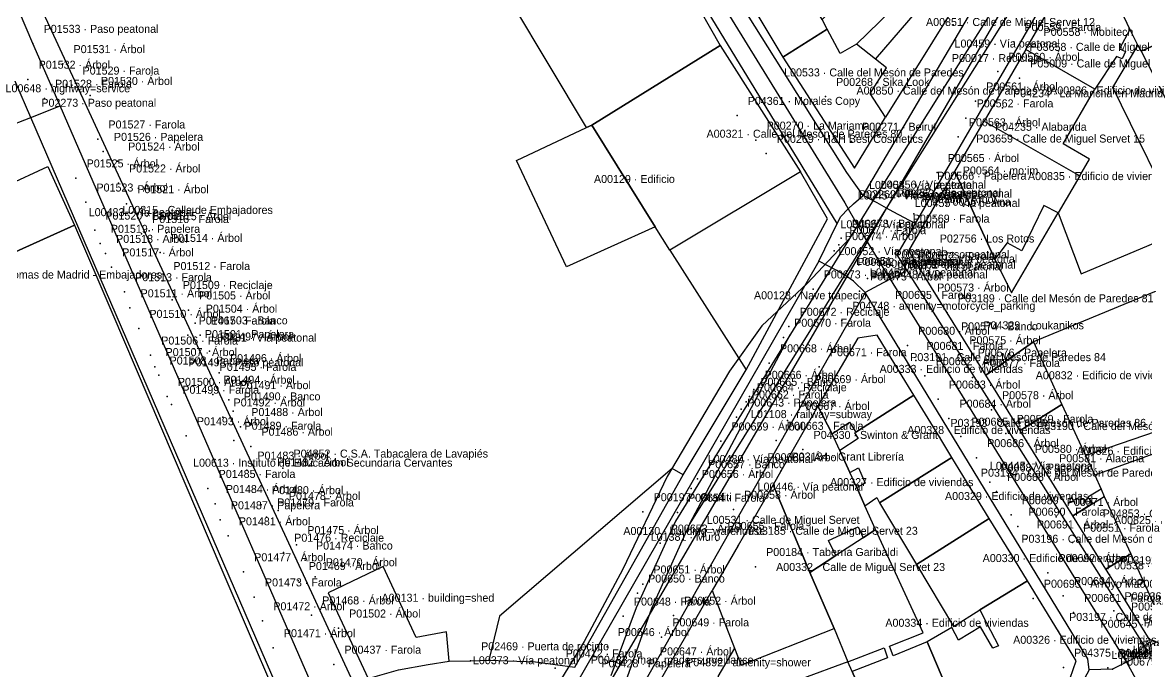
# Model space of a CAD drawing. Header units: metres. Extents: x 436207 to 441321, y 4465685 to 4475088.
# Drawn here: x 440306.6 to 440517.3, y 4473009.9 to 4473131.6 of the extents above; entities that cross this region are included whole.
import ezdxf

# ---------------------------------------------------------------- set-up
doc = ezdxf.new("R2010")
doc.units = ezdxf.units.M
for name, color, linetype, true_color in [('G_A_EDI', 7, 'CONTINUOUS', 0xa4a4a4), ('G_A_EQU', 7, 'CONTINUOUS', 0x8e5aa4), ('G_L_BAR', 7, 'CONTINUOUS', 0x333333), ('G_L_EQU', 7, 'CONTINUOUS', 0x8e5aa4), ('G_L_INF', 7, 'CONTINUOUS', 0x777777), ('G_L_TRA', 7, 'CONTINUOUS', 0x376b91), ('G_L_VIA', 7, 'CONTINUOUS', 0x555555), ('G_P_ACC', 7, 'CONTINUOUS', 0xe68241), ('G_P_BAR', 7, 'CONTINUOUS', 0x333333), ('G_P_COM', 7, 'CONTINUOUS', 0xce3b37), ('G_P_EQU', 7, 'CONTINUOUS', 0x8e5aa4), ('G_P_MOB', 7, 'CONTINUOUS', 0x268c9e), ('G_P_PAT', 7, 'CONTINUOUS', 0xa63603), ('G_P_UMB', 7, 'CONTINUOUS', 0x9e6a39), ('G_P_VER', 7, 'CONTINUOUS', 0x4d745d), ('T_A_EDI', 7, 'CONTINUOUS', 0xa4a4a4), ('T_A_EQU', 7, 'CONTINUOUS', 0x8e5aa4), ('T_L_BAR', 7, 'CONTINUOUS', 0x333333), ('T_L_EQU', 7, 'CONTINUOUS', 0x8e5aa4), ('T_L_INF', 7, 'CONTINUOUS', 0x777777), ('T_L_TRA', 7, 'CONTINUOUS', 0x376b91), ('T_L_VIA', 7, 'CONTINUOUS', 0x555555), ('T_P_ACC', 7, 'CONTINUOUS', 0xe68241), ('T_P_BAR', 7, 'CONTINUOUS', 0x333333), ('T_P_COM', 7, 'CONTINUOUS', 0xce3b37), ('T_P_EQU', 7, 'CONTINUOUS', 0x8e5aa4), ('T_P_INF', 7, 'CONTINUOUS', 0x777777), ('T_P_MOB', 7, 'CONTINUOUS', 0x268c9e), ('T_P_PAT', 7, 'CONTINUOUS', 0xa63603), ('T_P_UMB', 7, 'CONTINUOUS', 0x9e6a39), ('T_P_VER', 7, 'CONTINUOUS', 0x4d745d)]:
    doc.layers.add(name, color=color, linetype=linetype, true_color=true_color)

msp = doc.modelspace()

# ---------------------------------------------------------------- linework, layer by layer
at = {"layer": 'G_A_EDI'}
for points in [[(440439.02, 4473141.88), (440449.09, 4473125.12), (440457.44, 4473130.36), (440456.51, 4473132.13), (440452.94, 4473138.12), (440457.97, 4473140.58), (440456.54, 4473142.27), (440455.89, 4473143.46), (440450.92, 4473141.09), (440446.72, 4473149.45)], [(440542.19, 4473137.38), (440538.83, 4473144.91), (440536.45, 4473150.12), (440530.49, 4473147.31), (440531.91, 4473144.59), (440528.1, 4473142.93), (440526.05, 4473145.31), (440517.65, 4473141.65), (440519.12, 4473138.46), (440516.89, 4473137.5), (440515.42, 4473140.69), (440510.29, 4473138.51), (440514.16, 4473130.26), (440515.67, 4473127.28), (440516.26, 4473126.21), (440520.7, 4473128.21), (440518.99, 4473131.99), (440520.95, 4473132.91), (440522.83, 4473129.14), (440531.71, 4473132.92), (440530.6, 4473135.55), (440534.35, 4473137.21), (440535.58, 4473134.57)], [(440494.65, 4473126.51), (440499.6, 4473135.02), (440506.38, 4473146.68), (440510.29, 4473138.51), (440514.16, 4473130.26), (440512.23, 4473126.64), (440513.33, 4473126.19), (440512.74, 4473124.8), (440511.64, 4473125.21), (440507.59, 4473119.12)], [(440456.51, 4473132.13), (440469.92, 4473145.24), (440481.43, 4473134.78), (440468.34, 4473113.85), (440465.46, 4473118.3), (440468.52, 4473123.13), (440466.5, 4473124.71), (440474.28, 4473133.76), (440471.63, 4473136.04), (440462.9, 4473127.52), (440459.87, 4473125.78), (440457.44, 4473130.36)], [(440547.52, 4473125.62), (440544.14, 4473133.16), (440542.19, 4473137.38), (440535.58, 4473134.57), (440536.25, 4473132.99), (440532.52, 4473131.3), (440531.71, 4473132.92), (440522.83, 4473129.14), (440524.22, 4473126.2), (440522.06, 4473125.23), (440520.7, 4473128.21), (440516.26, 4473126.21), (440521.91, 4473115.27), (440526.17, 4473116.96), (440524.58, 4473120.28), (440526.48, 4473121.24), (440528.1, 4473117.74), (440537.02, 4473121.46), (440536.09, 4473123.84), (440539.59, 4473125.15), (440540.6, 4473122.89)], [(440449.09, 4473125.12), (440462.57, 4473104.27), (440468.34, 4473113.85), (440465.46, 4473118.3), (440468.52, 4473123.13), (440466.5, 4473124.71), (440462.9, 4473127.52), (440459.87, 4473125.78), (440457.44, 4473130.36)], [(440437.38, 4473127.28), (440452.41, 4473103.62), (440427.94, 4473088.93), (440425.17, 4473093.28), (440413.27, 4473112.37)], [(440487.15, 4473065.47), (440479.92, 4473077.14), (440472.7, 4473088.8), (440481.34, 4473103.64), (440488.86, 4473087.25), (440491.96, 4473080.9), (440500.75, 4473095.93), (440505.02, 4473084.47), (440524.15, 4473092.51), (440511, 4473119.42), (440515.67, 4473127.28), (440516.26, 4473126.21), (440521.91, 4473115.27), (440527.6, 4473103.63), (440529.35, 4473100.04), (440530.78, 4473097.11), (440534.68, 4473087.69), (440496.11, 4473071.74)], [(440507.59, 4473119.12), (440494.65, 4473126.51), (440493.35, 4473124.28), (440486.86, 4473113.13), (440504.76, 4473102.84), (440506.61, 4473106), (440501.66, 4473108.83)], [(440481.34, 4473103.64), (440483.34, 4473107.09), (440486.86, 4473113.13), (440504.76, 4473102.84), (440500.75, 4473095.93), (440498.01, 4473097.26), (440493.9, 4473088.82), (440491.16, 4473090.27), (440488.86, 4473087.25)], [(440425.17, 4473093.28), (440408.53, 4473085.81), (440399.2, 4473105.75), (440412.27, 4473111.94), (440413.27, 4473112.37)], [(440427.94, 4473088.93), (440442.26, 4473066.48), (440457.5, 4473094.77), (440452.41, 4473103.62)], [(440505.87, 4473050.39), (440545.75, 4473064.13), (440545.22, 4473065.41), (440544.62, 4473066.77), (440542.78, 4473070.94), (440538.86, 4473079.06), (440534.68, 4473087.69), (440496.11, 4473071.74), (440501.42, 4473059.97)], [(440473.68, 4473061.72), (440470.99, 4473066.11), (440466.8, 4473072.96), (440463.14, 4473072.39), (440455.66, 4473059.66), (440458.34, 4473054.47), (440461.63, 4473056.67), (440462.77, 4473054.8)], [(440493.59, 4473055.09), (440487.15, 4473065.47), (440496.11, 4473071.74), (440501.42, 4473059.97)], [(440480.8, 4473050.06), (440478.53, 4473053.79), (440473.68, 4473061.72), (440462.77, 4473054.8), (440462.55, 4473054.69), (440463.22, 4473053.59), (440459.81, 4473051.34), (440461.69, 4473047.25), (440463.29, 4473048.08), (440464.53, 4473045.26), (440462.96, 4473044.4), (440464.5, 4473040.97), (440466.71, 4473042.55), (440467.24, 4473041.52)], [(440503.48, 4473039.1), (440494.76, 4473053.19), (440493.59, 4473055.09), (440501.42, 4473059.97), (440505.87, 4473050.39), (440507.57, 4473046.71), (440508.77, 4473044.13), (440506.3, 4473042.58), (440507.15, 4473041.4)], [(440522.15, 4473014.83), (440546.75, 4473023.75), (440562.14, 4473028.7), (440554.44, 4473045.69), (440552.52, 4473049.79), (440548.91, 4473057.5), (440547.23, 4473060.77), (440547.15, 4473061.02), (440507.57, 4473046.71), (440508.77, 4473044.13), (440509.37, 4473042.72), (440514.34, 4473032.01)], [(440466.47, 4473036.54), (440464.5, 4473040.97), (440462.96, 4473044.4), (440461.69, 4473047.25), (440459.81, 4473051.34), (440458.34, 4473054.47), (440455.66, 4473059.66), (440448.75, 4473047.48), (440447.29, 4473044.91), (440454.14, 4473028.46), (440459.04, 4473031.66), (440457.64, 4473034.47), (440463.2, 4473037.06), (440464.16, 4473035.01)], [(440467.24, 4473041.52), (440474.18, 4473029.97), (440487.8, 4473038.63), (440484.24, 4473044.45), (440480.8, 4473050.06)], [(440430.43, 4473046.78), (440428.35, 4473048.01), (440396.02, 4473020.27), (440394, 4473012.03), (440402.73, 4473011.71), (440410.1, 4473010.73)], [(440447.29, 4473044.91), (440440.74, 4473033.56), (440435.84, 4473025.09), (440440.03, 4473014.33), (440441.31, 4473011.13), (440458.75, 4473017.97), (440454.14, 4473028.46)], [(440509.69, 4473029.12), (440503.48, 4473039.1), (440509.37, 4473042.72), (440514.34, 4473032.01)], [(440454.14, 4473028.46), (440458.75, 4473017.97), (440461.31, 4473011.77), (440468.11, 4473014.36), (440468.74, 4473012.47), (440462.11, 4473009.95), (440468.26, 4472995.8), (440474.99, 4472998.31), (440482.28, 4473001.03), (440476.18, 4473015.46), (440469.78, 4473012.87), (440469.11, 4473014.7), (440475.39, 4473017.16), (440466.47, 4473036.54), (440464.16, 4473035.01), (440459.04, 4473031.66)], [(440474.18, 4473029.97), (440481.13, 4473018.39), (440486.03, 4473021.47), (440494.97, 4473026.91), (440491.83, 4473032.06), (440487.8, 4473038.63)], [(440522.15, 4473014.83), (440521.37, 4473014.58), (440517.87, 4473015.91), (440510.35, 4473028.04), (440509.69, 4473029.12), (440514.34, 4473032.01)], [(440386.56, 4473011.89), (440386.04, 4473017.34), (440380.39, 4473016.28), (440374.16, 4473029.62), (440363.88, 4473024.68), (440371.38, 4473008.63), (440377.04, 4473010.27), (440382.61, 4473011.27)], [(440482.28, 4473001.03), (440502.98, 4473008.69), (440504.13, 4473011.94), (440500.78, 4473017.41), (440494.97, 4473026.91), (440486.03, 4473021.47), (440487.31, 4473019.02), (440489.57, 4473014.76), (440488.48, 4473014.3), (440486.14, 4473018.3), (440482.04, 4473015.81), (440480.8, 4473018.16), (440476.18, 4473015.46)], [(440461.31, 4473011.77), (440443.66, 4473005.21), (440444.79, 4473002.37), (440449.79, 4472988.93), (440459.22, 4472992.44), (440468.26, 4472995.8), (440462.11, 4473009.95)]]:
    msp.add_lwpolyline(points, close=True, dxfattribs=at)
at = {"layer": 'G_A_EQU'}
for points in [[(440406.36, 4473180.02), (440425.96, 4473147.34), (440437.38, 4473127.28), (440413.27, 4473112.37), (440412.27, 4473111.94), (440391.52, 4473146.71), (440380.9, 4473165.69)], [(440239.32, 4473058.86), (440234.64, 4473069.56), (440303.49, 4473101), (440311.32, 4473104.58), (440316.31, 4473093.63)], [(440449.79, 4472988.93), (440447.87, 4472988.15), (440446.35, 4472987.52), (440444.07, 4472990.95), (440438.76, 4472996.46), (440432.03, 4473001.84), (440427.77, 4473004.35), (440426.76, 4473007.69), (440425.97, 4473008), (440435.84, 4473025.09), (440440.03, 4473014.33), (440436.95, 4473008.99), (440444.79, 4473002.37)]]:
    msp.add_lwpolyline(points, close=True, dxfattribs=at)
at = {"layer": 'G_L_BAR'}
msp.add_lwpolyline([(440363.88, 4473024.68), (440371.38, 4473008.63), (440377.04, 4473010.27), (440382.61, 4473011.27), (440386.56, 4473011.89), (440390.55, 4473011.9), (440394, 4473012.03), (440402.73, 4473011.71), (440410.1, 4473010.73), (440430.43, 4473046.78), (440442.26, 4473066.48), (440457.5, 4473094.77), (440452.41, 4473103.62)], dxfattribs=at)
at = {"layer": 'G_L_EQU'}
msp.add_lwpolyline([(440176.23, 4473010.22), (440185.01, 4473048.83), (440217.59, 4473061.96), (440225.9, 4473065.69), (440234.64, 4473069.56), (440239.32, 4473058.86), (440316.31, 4473093.63), (440323.29, 4473077.31), (440343.96, 4473028.98), (440353.79, 4473006.02), (440333.57, 4472985.45), (440329.37, 4472980.76), (440325.05, 4472973.26), (440176.23, 4473010.22)], dxfattribs=at)
at = {"layer": 'G_L_INF'}
for points in [[(440562.71, 4473252.45), (440554.98, 4473239.1), (440529.64, 4473195.89), (440525.03, 4473188.02), (440520.34, 4473183.34), (440518.99, 4473181.24), (440514.04, 4473173.62), (440497.85, 4473147.26), (440468.57, 4473096.78), (440464.91, 4473090.46)], [(440366.31, 4472993.37), (440362.98, 4473002.4), (440335.71, 4473065.14), (440313.61, 4473115.97), (440308.53, 4473127.66), (440305.99, 4473133.51), (440290.58, 4473170.6), (440284.32, 4473185.67), (440284.02, 4473186.39), (440282.03, 4473191.03), (440280.58, 4473194.18)]]:
    msp.add_lwpolyline(points, dxfattribs=at)
at = {"layer": 'G_L_TRA'}
for points in [[(440529.88, 4473200.12), (440465.2, 4473096.97), (440461.6, 4473091.13), (440450.56, 4473073.18), (440428.98, 4473038.12), (440421.62, 4473021.85), (440416.88, 4473009.14)], [(440532.56, 4473198.75), (440467.4, 4473095.02), (440431.7, 4473037.67), (440424.48, 4473021.72), (440419.93, 4473008.86)], [(440461.6, 4473091.13), (440453.68, 4473082.69), (440445.2, 4473074.71), (440439.1, 4473066.25), (440427.44, 4473046.51), (440419.12, 4473029.13), (440411.84, 4473015.57), (440403.88, 4473002.48), (440396.98, 4472993.25), (440388.03, 4472983.46), (440369.79, 4472965.58), (440356.73, 4472954.91), (440342.99, 4472945.16), (440320.22, 4472929.24)], [(440431.7, 4473037.67), (440450.56, 4473073.18)]]:
    msp.add_lwpolyline(points, dxfattribs=at)
at = {"layer": 'G_L_VIA'}
for points in [[(440375.52, 4473247.27), (440377.45, 4473243.4), (440404.92, 4473188.67), (440408.34, 4473182.86), (440409.42, 4473181.02), (440460.73, 4473097.79), (440461.38, 4473096.65), (440464.91, 4473090.46), (440468.04, 4473085.38), (440469.23, 4473083.47), (440513.52, 4473011.68), (440518.61, 4473002.46), (440523.38, 4472994.03)], [(440464.17, 4473099.16), (440461.13, 4473103.49), (440410.44, 4473184.13), (440407.74, 4473188.41), (440410.38, 4473189.89)], [(440357.34, 4473000.06), (440308.1, 4473113.8), (440299.65, 4473133.3), (440285.18, 4473168.55), (440279.08, 4473183.4), (440278.66, 4473184.41), (440277.62, 4473186.95)], [(440459.32, 4473093.89), (440405.92, 4473181.4)], [(440589.03, 4473037.18), (440526.65, 4473174.87), (440523.96, 4473178.43), (440521.22, 4473175.51), (440473.89, 4473093.9), (440470.5, 4473088.05), (440472.35, 4473085.13), (440517.45, 4473013.71)], [(440464.17, 4473099.16), (440494.1, 4473150.08), (440494.42, 4473150.65)], [(440369.73, 4473005.35), (440310.14, 4473134.18)], [(440295.24, 4473131.39), (440303.3, 4473111.9), (440308.1, 4473113.8), (440313.61, 4473115.97)], [(440462.35, 4473097.63), (440464.17, 4473099.16)], [(440466.77, 4473097.76), (440464.17, 4473099.16)], [(440469.78, 4473096.13), (440468.57, 4473096.78), (440466.77, 4473097.76)], [(440459.96, 4473095.21), (440461.38, 4473096.65), (440462.35, 4473097.63)], [(440473.89, 4473093.9), (440469.78, 4473096.13)], [(440455.86, 4473086.84), (440459.32, 4473093.89), (440459.96, 4473095.21)], [(440464.91, 4473090.46), (440461.08, 4473083.96), (440415.09, 4473005.23), (440388.79, 4472994.64)], [(440455.86, 4473086.84), (440430.38, 4473042.4), (440410.18, 4473007.21)], [(440459.26, 4473085.13), (440455.86, 4473086.84)], [(440462.36, 4473083.08), (440461.08, 4473083.96), (440459.26, 4473085.13)], [(440472.35, 4473085.13), (440470.25, 4473084.01)], [(440464.52, 4473080.95), (440462.36, 4473083.08)], [(440470.25, 4473084.01), (440469.23, 4473083.47), (440466.99, 4473082.27)], [(440464.52, 4473080.95), (440420.25, 4473002.73)], [(440466.99, 4473082.27), (440464.52, 4473080.95)], [(440506.52, 4473010.25), (440506.28, 4473012.28), (440464.52, 4473080.95)], [(440517.45, 4473013.71), (440514.51, 4473012.2)], [(440514.51, 4473012.2), (440513.52, 4473011.68), (440510.94, 4473010.36)], [(440506.52, 4473010.25), (440504.87, 4473007.13), (440442.97, 4472985.37)], [(440510.94, 4473010.36), (440506.52, 4473010.25)]]:
    msp.add_lwpolyline(points, dxfattribs=at)
at = {"layer": 'G_P_ACC'}
for p in [(440308.53, 4473127.66), (440492.4, 4473127.99), (440315.83, 4473119.83), (440310.67, 4473117.36), (440308.1, 4473113.8), (440483.44, 4473113.69), (440320.68, 4473109.73), (440461.38, 4473096.65), (440468.57, 4473096.78), (440320.1, 4473092.64), (440328.88, 4473092), (440471.47, 4473092.08), (440459.59, 4473089.91), (440468.04, 4473085.38), (440472.51, 4473085.09), (440332.85, 4473083.19), (440461.08, 4473083.96), (440464.97, 4473083.62), (440469.23, 4473083.47), (440325.68, 4473081.1), (440468.14, 4473077.78), (440337.59, 4473072.97), (440449.24, 4473072.56), (440330.58, 4473069.22), (440474.04, 4473068.22), (440455.93, 4473067.04), (440335.71, 4473065.14), (440341.52, 4473064.28), (440484.67, 4473065.02), (440334.53, 4473060), (440441.31, 4473059.1), (440482.47, 4473054.01), (440490.94, 4473054.53), (440346.2, 4473053.25), (440447.84, 4473053.24), (440341.34, 4473044.22), (440352.31, 4473038.87), (440429.33, 4473039.75), (440493.18, 4473037.13), (440436.75, 4473034.47), (440503.39, 4473034.13), (440350.02, 4473023.88), (440419.19, 4473020.29), (440503.61, 4473020.97), (440426.39, 4473016.39), (440514.77, 4473016.38), (440364.92, 4473011.27), (440513.52, 4473011.68), (440406.4, 4473010.56), (440510.04, 4473010.62)]:
    msp.add_point(p, dxfattribs=at)
at = {"layer": 'G_P_BAR'}
for p in [(440390.55, 4473011.9), (440514.51, 4473012.2), (440510.94, 4473010.36)]:
    msp.add_point(p, dxfattribs=at)
at = {"layer": 'G_P_COM'}
for p in [(440495.99, 4473127.09), (440493.48, 4473121.17), (440457.09, 4473117.71), (440440.52, 4473114.15), (440444.07, 4473109.52), (440445.99, 4473107.03), (440480.84, 4473101.1), (440477.59, 4473095.24), (440448.75, 4473047.48), (440498.91, 4473047.16), (440496.05, 4473023.63), (440513.38, 4473023.62), (440501.71, 4473010.69)]:
    msp.add_point(p, dxfattribs=at)
at = {"layer": 'G_P_EQU'}
for p in [(440481.06, 4473131.18), (440461.96, 4473109.31), (440460.16, 4473075.74), (440443.98, 4473029.58)]:
    msp.add_point(p, dxfattribs=at)
at = {"layer": 'G_P_MOB'}
for p in [(440478.81, 4473122.18), (440321.71, 4473107.41), (440476.06, 4473100.12), (440321.13, 4473090.17), (440460.04, 4473091.14), (440454.78, 4473081.62), (440334.63, 4473079.63), (440450.26, 4473074.61), (440339.89, 4473073), (440338.76, 4473070.43), (440480.51, 4473071.88), (440483.63, 4473066.96), (440332.14, 4473065.47), (440442.24, 4473060.47), (440442.89, 4473061.48), (440346.04, 4473058.75), (440440.43, 4473057.6), (440433.1, 4473046.04), (440487.92, 4473045.41), (440343.63, 4473038.34), (440355.51, 4473032.26), (440359.59, 4473030.78), (440421.85, 4473024.6), (440511.17, 4473021.28)]:
    msp.add_point(p, dxfattribs=at)
at = {"layer": 'G_P_PAT'}
for p in [(440452.88, 4473051.53), (440422.89, 4473039.85)]:
    msp.add_point(p, dxfattribs=at)
at = {"layer": 'G_P_UMB'}
for p in [(440493.35, 4473124.28), (440490.27, 4473115.58), (440486.89, 4473109.3), (440483.34, 4473107.09), (440476.53, 4473088.35), (440479.92, 4473077.14), (440484.71, 4473072.08), (440470.99, 4473066.11), (440478.53, 4473053.79), (440494.76, 4473053.19), (440355.38, 4473048.03), (440484.24, 4473044.45), (440507.08, 4473036.8), (440440.74, 4473033.56), (440491.83, 4473032.06), (440510.35, 4473028.04), (440500.78, 4473017.41)]:
    msp.add_point(p, dxfattribs=at)
at = {"layer": 'G_P_VER'}
for p in [(440314.14, 4473123.85), (440307.59, 4473120.94), (440489.39, 4473122.42), (440319.27, 4473117.89), (440485.23, 4473116.85), (440481.99, 4473110.14), (440324.39, 4473105.6), (440316.59, 4473102.43), (440478.02, 4473103.45), (440324.54, 4473101.48), (440318.43, 4473097.91), (440326.09, 4473097.59), (440473.68, 4473095.75), (440330.31, 4473092.55), (440322.12, 4473088.29), (440332.4, 4473088.47), (440458.75, 4473088.79), (440323.27, 4473085.75), (440463.45, 4473081.24), (440476.05, 4473079.16), (440326.71, 4473078.08), (440337.67, 4473077.68), (440338.93, 4473075.2), (440328.36, 4473074.23), (440472.49, 4473071.05), (440341.61, 4473069.98), (440482.07, 4473069.28), (440331.39, 4473067.06), (440446.57, 4473067.76), (440343.46, 4473065.92), (440475.76, 4473065.35), (440342.23, 4473061.87), (440443.7, 4473062.8), (440453.04, 4473061.99), (440333.69, 4473061.48), (440345.24, 4473060.86), (440478.24, 4473060.97), (440344.14, 4473057.61), (440488.2, 4473058.98), (440347.46, 4473055.82), (440450, 4473056.97), (440480.23, 4473057.38), (440337.26, 4473054.09), (440349.37, 4473052.13), (440437.49, 4473053.11), (440485.42, 4473049.99), (440348.61, 4473047.65), (440444.23, 4473047.35), (440494.36, 4473048.92), (440352.33, 4473046.4), (440431.92, 4473044.21), (440489.14, 4473043.67), (440342.7, 4473041.38), (440351.33, 4473041.17), (440354.51, 4473040.1), (440439.84, 4473040.31), (440491.9, 4473039.28), (440500.34, 4473038.95), (440345.13, 4473035.33), (440494.74, 4473034.74), (440357.96, 4473033.69), (440426.09, 4473033.97), (440348.01, 4473028.59), (440498.78, 4473028.44), (440358.24, 4473026.95), (440361.41, 4473027.66), (440422.84, 4473026.3), (440507.87, 4473027.07), (440501.69, 4473024.14), (440360.76, 4473020.5), (440428.63, 4473020.45), (440351.59, 4473019.41), (440365.8, 4473018.05), (440512.38, 4473019.35), (440506.67, 4473016.13), (440353.57, 4473014.36), (440416.17, 4473014.57), (440424.07, 4473010.95)]:
    msp.add_point(p, dxfattribs=at)

# ---------------------------------------------------------------- texts
at = {"layer": 'T_A_EDI'}
for s, p in [('A00851 · Calle de Miguel Servet 12', (440475.95, 4473130.94)), ('A00850 · Calle del Mesón de Paredes 79', (440462.92, 4473118.08)), ('A00836 · Edificio de viviendas', (440499.23, 4473118.12)), ('A00321 · Calle del Mesón de Paredes 80', (440434.81, 4473110)), ('A00129 · Edificio', (440413.7, 4473101.51)), ('A00835 · Edificio de viviendas', (440495.06, 4473102.05)), ('A00128 · Nave trapecio', (440443.7, 4473079.71)), ('A00333 · Edificio de viviendas', (440467.25, 4473065.91)), ('A00832 · Edificio de viviendas', (440496.52, 4473064.72)), ('A00328 · Edificio de viviendas', (440472.43, 4473054.46)), ('A00826 · Edificio de viviendas', (440504.18, 4473050.55)), ('A00327 · Edificio de viviendas', (440457.97, 4473044.68)), ('A00329 · Edificio de viviendas', (440479.51, 4473042.07)), ('A00825 · Edificio de viviendas', (440511.19, 4473037.56)), ('A00130 · building=warehouse', (440419.21, 4473035.52)), ('A00332 · Calle de Miguel Servet 23', (440447.85, 4473028.77)), ('A00330 · Edificio de viviendas', (440486.57, 4473030.44)), ('A00131 · building=shed', (440373.88, 4473023.01)), ('A00334 · Edificio de viviendas', (440468.33, 4473018.31)), ('A00326 · Edificio de viviendas', (440492.29, 4473015.12))]:
    msp.add_text(s, height=1.5, dxfattribs=at).set_placement(p)
at = {"layer": 'T_A_EQU'}
msp.add_text('A00423 · Escuela Oficial de Idiomas de Madrid - Embajadores', height=1.5, dxfattribs=at).set_placement((440277.33, 4473083.59))
at = {"layer": 'T_L_BAR'}
msp.add_text('L01381 · Muro', height=1.5, dxfattribs=at).set_placement((440424.34, 4473034.43))
at = {"layer": 'T_L_EQU'}
msp.add_text('L00613 · Instituto de Educación Secundaria Cervantes', height=1.5, dxfattribs=at).set_placement((440338.55, 4473048.32))
at = {"layer": 'T_L_INF'}
msp.add_text('L00815 · Calle de Embajadores', height=1.5, dxfattribs=at).set_placement((440325.29, 4473095.71))
at = {"layer": 'T_L_TRA'}
msp.add_text('L01108 · railway=subway', height=1.5, dxfattribs=at).set_placement((440443.13, 4473057.43))
at = {"layer": 'T_L_VIA'}
for s, p in [('L00459 · Vía peatonal', (440481.3, 4473126.9)), ('L00533 · Calle del Mesón de Paredes', (440449.35, 4473121.49)), ('L00648 · highway=service', (440303.39, 4473118.52)), ('L00458 · Vía peatonal', (440465.26, 4473100.39)), ('L00456 · Vía peatonal', (440467.47, 4473100.46)), ('L00454 · Vía peatonal', (440463.16, 4473098.42)), ('L00457 · Vía peatonal', (440470.27, 4473098.94)), ('L00455 · Vía peatonal', (440473.83, 4473097.01)), ('L00483 · Vía peatonal', (440318.98, 4473095.29)), ('L00453 · Vía peatonal', (440459.91, 4473093.02)), ('L00452 · Vía peatonal', (440459.56, 4473087.98)), ('L00451 · Vía peatonal', (440462.83, 4473086.13)), ('L00449 · Vía peatonal', (440473.3, 4473086.57)), ('L00450 · Vía peatonal', (440465.44, 4473084.01)), ('L00448 · Vía peatonal', (440467.75, 4473083.61)), ('L00447 · Vía peatonal', (440470.62, 4473085.14)), ('L00481 · Vía peatonal', (440341.94, 4473071.77)), ('L00480 · Vía peatonal', (440435.03, 4473049.02)), ('L00445 · Vía peatonal', (440487.93, 4473047.74)), ('L00446 · Vía peatonal', (440444.38, 4473043.84)), ('L00531 · Calle de Miguel Servet', (440434.84, 4473037.61)), ('L00444 · Vía peatonal', (440510.73, 4473012.3)), ('L00442 · Vía peatonal', (440514.73, 4473013.27)), ('L00373 · Vía peatonal', (440391.01, 4473011.29))]:
    msp.add_text(s, height=1.5, dxfattribs=at).set_placement(p)
at = {"layer": 'T_P_ACC'}
for s, p in [('P00559 · Farola', (440494.4, 4473129.99)), ('P01533 · Paso peatonal', (440310.53, 4473129.66)), ('P01529 · Farola', (440317.83, 4473121.83)), ('P01528 · Farola', (440312.67, 4473119.36)), ('P02273 · Paso peatonal', (440310.1, 4473115.8)), ('P00562 · Farola', (440485.44, 4473115.69)), ('P01527 · Farola', (440322.68, 4473111.73)), ('P02262 · Paso peatonal', (440463.38, 4473098.65)), ('P02263 · Paso peatonal', (440470.57, 4473098.78)), ('P01520 · Farola', (440322.1, 4473094.64)), ('P01516 · Farola', (440330.88, 4473094)), ('P00569 · Farola', (440473.47, 4473094.08)), ('P00677 · Farola', (440461.59, 4473091.91)), ('P00582 · Paso peatonal', (440463.08, 4473085.96)), ('P00676 · Farola', (440466.97, 4473085.62)), ('P00570 · Paso peatonal', (440470.04, 4473087.38)), ('P00572 · Farola', (440474.51, 4473087.09)), ('P01512 · Farola', (440334.85, 4473085.19)), ('P02261 · Paso peatonal', (440471.23, 4473085.47)), ('P01513 · Farola', (440327.68, 4473083.1)), ('P00695 · Farola', (440470.14, 4473079.78)), ('P01467 · Farola', (440339.59, 4473074.97)), ('P00670 · Farola', (440451.24, 4473074.56)), ('P01506 · Farola', (440332.58, 4473071.22)), ('P00671 · Farola', (440457.93, 4473069.04)), ('P00681 · Farola', (440476.04, 4473070.22)), ('P01498 · Paso peatonal', (440337.71, 4473067.14)), ('P00577 · Farola', (440486.67, 4473067.02)), ('P01495 · Farola', (440343.52, 4473066.28)), ('P01499 · Farola', (440336.53, 4473062)), ('P00662 · Farola', (440443.31, 4473061.1)), ('P00579 · Farola', (440492.94, 4473056.53)), ('P01489 · Farola', (440348.2, 4473055.25)), ('P00663 · Farola', (440449.84, 4473055.24)), ('P00685 · Farola', (440484.47, 4473056.01)), ('P01485 · Farola', (440343.34, 4473046.22)), ('P00654 · Farola', (440431.33, 4473041.75)), ('P01479 · Farola', (440354.31, 4473040.87)), ('P00690 · Farola', (440495.18, 4473039.13)), ('P00655 · Farola', (440438.75, 4473036.47)), ('P00551 · Farola', (440505.39, 4473036.13)), ('P01473 · Farola', (440352.02, 4473025.88)), ('P00661 · Farola', (440505.61, 4473022.97)), ('P00648 · Farola', (440421.19, 4473022.29)), ('P00649 · Farola', (440428.39, 4473018.39)), ('P00534 · Farola', (440516.77, 4473018.38)), ('P00437 · Farola', (440366.92, 4473013.27)), ('P00412 · Farola', (440408.4, 4473012.56)), ('P00644 · Farola', (440512.04, 4473012.62)), ('P00038 · Semáforo', (440515.52, 4473013.68))]:
    msp.add_text(s, height=1.5, dxfattribs=at).set_placement(p)
at = {"layer": 'T_P_BAR'}
for s, p in [('P02469 · Puerta de recinto', (440392.55, 4473013.9)), ('P02260 · barrier=kerb', (440516.51, 4473014.2)), ('P02259 · barrier=kerb', (440512.94, 4473012.36))]:
    msp.add_text(s, height=1.5, dxfattribs=at).set_placement(p)
at = {"layer": 'T_P_COM'}
for s, p in [('P00558 · Mobitech', (440497.99, 4473129.09)), ('P05009 · Calle de Miguel Servet 13', (440495.48, 4473123.17)), ('P00268 · Sika Look', (440459.09, 4473119.71)), ('P04361 · Morales Copy', (440442.52, 4473116.15)), ('P00270 · La Mariama', (440446.07, 4473111.52)), ('P00269 · H&H Best Cosmetics', (440447.99, 4473109.03)), ('P00564 · mo:im', (440482.84, 4473103.1)), ('P00567 · Ana', (440479.59, 4473097.24)), ('P03184 · Grant Librería', (440450.75, 4473049.48)), ('P00581 · Alacena', (440500.91, 4473049.16)), ('P00693 · Arroyo Mac', (440498.05, 4473025.63)), ('P00537 · Ndoucamane', (440515.38, 4473025.62)), ('P04375 · Multiópticas', (440503.71, 4473012.69))]:
    msp.add_text(s, height=1.5, dxfattribs=at).set_placement(p)
at = {"layer": 'T_P_EQU'}
for s, p in [('P00271 · Beirut', (440463.96, 4473111.31)), ('P04748 · amenity=motorcycle_parking', (440462.16, 4473077.74)), ('P00184 · Taberna Garibaldi', (440445.98, 4473031.58)), ('P04892 · amenity=shower', (440430.99, 4473010.9))]:
    msp.add_text(s, height=1.5, dxfattribs=at).set_placement(p)
at = {"layer": 'T_P_INF'}
msp.add_text('P00483 · man_made=surveillance', height=1.5, dxfattribs=at).set_placement((440413.11, 4473011.38))
at = {"layer": 'T_P_MOB'}
for s, p in [('P00017 · Reciclaje', (440480.81, 4473124.18)), ('P01526 · Papelera', (440323.71, 4473109.41)), ('P00566 · Papelera', (440478.06, 4473102.12)), ('P01519 · Papelera', (440323.13, 4473092.17)), ('P00678 · Banco', (440462.04, 4473093.14)), ('P00673 · Banco', (440456.78, 4473083.62)), ('P01509 · Reciclaje', (440336.63, 4473081.63)), ('P00672 · Reciclaje', (440452.26, 4473076.61)), ('P01503 · Banco', (440341.89, 4473075)), ('P00574 · Banco', (440482.51, 4473073.88)), ('P01501 · Papelera', (440340.76, 4473072.43)), ('P00576 · Papelera', (440485.63, 4473068.96)), ('P01508 · Papelera', (440334.14, 4473067.47)), ('P00664 · Reciclaje', (440444.24, 4473062.47)), ('P00665 · Banco', (440444.89, 4473063.48)), ('P01490 · Banco', (440348.04, 4473060.75)), ('P00643 · Papelera', (440442.43, 4473059.6)), ('P00657 · Banco', (440435.1, 4473048.04)), ('P00687 · Papelera', (440489.92, 4473047.41)), ('P01487 · Papelera', (440345.63, 4473040.34)), ('P01476 · Reciclaje', (440357.51, 4473034.26)), ('P01474 · Banco', (440361.59, 4473032.78)), ('P00650 · Banco', (440423.85, 4473026.6)), ('P00536 · Papelera', (440513.17, 4473023.28)), ('P00428 · Papelera', (440415.11, 4473010.7)), ('P00679 · Papelera', (440512.32, 4473011.04))]:
    msp.add_text(s, height=1.5, dxfattribs=at).set_placement(p)
at = {"layer": 'T_P_PAT'}
for s, p in [('P04330 · Swinton & Grant', (440454.88, 4473053.53)), ('P00197 · Graffiti', (440424.89, 4473041.85))]:
    msp.add_text(s, height=1.5, dxfattribs=at).set_placement(p)
at = {"layer": 'T_P_UMB'}
for s, p in [('P03658 · Calle de Miguel Servet 13', (440495.35, 4473126.28)), ('P04234 · La Mancha en Madrid', (440492.27, 4473117.58)), ('P04235 · Alabanda', (440488.89, 4473111.3)), ('P03659 · Calle de Miguel Servet 15', (440485.34, 4473109.09)), ('P02756 · Los Rotos', (440478.53, 4473090.35)), ('P03189 · Calle del Mesón de Paredes 81', (440481.92, 4473079.14)), ('P04329 · Loukanikos', (440486.71, 4473074.08)), ('P03191 · Calle del Mesón de Paredes 84', (440472.99, 4473068.11)), ('P03193 · Calle del Mesón de Paredes 86', (440480.53, 4473055.79)), ('P03190 · Calle del Mesón de Paredes 83', (440496.76, 4473055.19)), ('P04852 · C.S.A. Tabacalera de Lavapiés', (440357.38, 4473050.03)), ('P03194 · Calle del Mesón de Paredes 88', (440486.24, 4473046.45)), ('P04853 · Calle del Mesón de Paredes 85', (440509.08, 4473038.8)), ('P03185 · Calle de Miguel Servet 23', (440442.74, 4473035.56)), ('P03196 · Calle del Mesón de Paredes 90', (440493.83, 4473034.06)), ('P03192 · Calle del Mesón de Paredes 85', (440512.35, 4473030.04)), ('P03197 · Calle del Mesón de Paredes 92', (440502.78, 4473019.41))]:
    msp.add_text(s, height=1.5, dxfattribs=at).set_placement(p)
at = {"layer": 'T_P_VER'}
for s, p in [('P01531 · Árbol', (440316.14, 4473125.85)), ('P00560 · Árbol', (440491.39, 4473124.42)), ('P01532 · Árbol', (440309.59, 4473122.94)), ('P01530 · Árbol', (440321.27, 4473119.89)), ('P00561 · Árbol', (440487.23, 4473118.85)), ('P00563 · Árbol', (440483.99, 4473112.14)), ('P01524 · Árbol', (440326.39, 4473107.6)), ('P01525 · Árbol', (440318.59, 4473104.43)), ('P00565 · Árbol', (440480.02, 4473105.45)), ('P01522 · Árbol', (440326.54, 4473103.48)), ('P01523 · Árbol', (440320.43, 4473099.91)), ('P01521 · Árbol', (440328.09, 4473099.59)), ('P00568 · Árbol', (440475.68, 4473097.75)), ('P01515 · Árbol', (440332.31, 4473094.55)), ('P01518 · Árbol', (440324.12, 4473090.29)), ('P01514 · Árbol', (440334.4, 4473090.47)), ('P00674 · Árbol', (440460.75, 4473090.79)), ('P01517 · Árbol', (440325.27, 4473087.75)), ('P00675 · Árbol', (440465.45, 4473083.24)), ('P00573 · Árbol', (440478.05, 4473081.16)), ('P01511 · Árbol', (440328.71, 4473080.08)), ('P01505 · Árbol', (440339.67, 4473079.68)), ('P01504 · Árbol', (440340.93, 4473077.2)), ('P01510 · Árbol', (440330.36, 4473076.23)), ('P00680 · Árbol', (440474.49, 4473073.05)), ('P01497 · Árbol', (440343.61, 4473071.98)), ('P00575 · Árbol', (440484.07, 4473071.28)), ('P01507 · Árbol', (440333.39, 4473069.06)), ('P00668 · Árbol', (440448.57, 4473069.76)), ('P01496 · Árbol', (440345.46, 4473067.92)), ('P00682 · Árbol', (440477.76, 4473067.35)), ('P00666 · Árbol', (440445.7, 4473064.8)), ('P01500 · Árbol', (440335.69, 4473063.48)), ('P01494 · Árbol', (440344.23, 4473063.87)), ('P01491 · Árbol', (440347.24, 4473062.86)), ('P00669 · Árbol', (440455.04, 4473063.99)), ('P00683 · Árbol', (440480.24, 4473062.97)), ('P00578 · Árbol', (440490.2, 4473060.98)), ('P01492 · Árbol', (440346.14, 4473059.61)), ('P00667 · Árbol', (440452, 4473058.97)), ('P00684 · Árbol', (440482.23, 4473059.38)), ('P01493 · Árbol', (440339.26, 4473056.09)), ('P01488 · Árbol', (440349.46, 4473057.82)), ('P01486 · Árbol', (440351.37, 4473054.13)), ('P00659 · Árbol', (440439.49, 4473055.11)), ('P00686 · Árbol', (440487.42, 4473051.99)), ('P01483 · Árbol', (440350.61, 4473049.65)), ('P00580 · Árbol', (440496.36, 4473050.92)), ('P01482 · Árbol', (440354.33, 4473048.4)), ('P00660 · Árbol', (440446.23, 4473049.35)), ('P00656 · Árbol', (440433.92, 4473046.21)), ('P00688 · Árbol', (440491.14, 4473045.67)), ('P01484 · Árbol', (440344.7, 4473043.38)), ('P01480 · Árbol', (440353.33, 4473043.17)), ('P01478 · Árbol', (440356.51, 4473042.1)), ('P00658 · Árbol', (440441.84, 4473042.31)), ('P00689 · Árbol', (440493.9, 4473041.28)), ('P00571 · Árbol', (440502.34, 4473040.95)), ('P01481 · Árbol', (440347.13, 4473037.33)), ('P01475 · Árbol', (440359.96, 4473035.69)), ('P00653 · Árbol', (440428.09, 4473035.97)), ('P00691 · Árbol', (440496.74, 4473036.74)), ('P01477 · Árbol', (440350.01, 4473030.59)), ('P00692 · Árbol', (440500.78, 4473030.44)), ('P01469 · Árbol', (440360.24, 4473028.95)), ('P01470 · Árbol', (440363.41, 4473029.66)), ('P00538 · Árbol', (440509.87, 4473029.07)), ('P00651 · Árbol', (440424.84, 4473028.3)), ('P00694 · Árbol', (440503.69, 4473026.14)), ('P01468 · Árbol', (440362.76, 4473022.5)), ('P00652 · Árbol', (440430.63, 4473022.45)), ('P01472 · Árbol', (440353.59, 4473021.41)), ('P01502 · Árbol', (440367.8, 4473020.05)), ('P00535 · Árbol', (440514.38, 4473021.35)), ('P00645 · Árbol', (440508.67, 4473018.13)), ('P01471 · Árbol', (440355.57, 4473016.36)), ('P00646 · Árbol', (440418.17, 4473016.57)), ('P00647 · Árbol', (440426.07, 4473012.95))]:
    msp.add_text(s, height=1.5, dxfattribs=at).set_placement(p)

doc.saveas('drawing.dxf')
